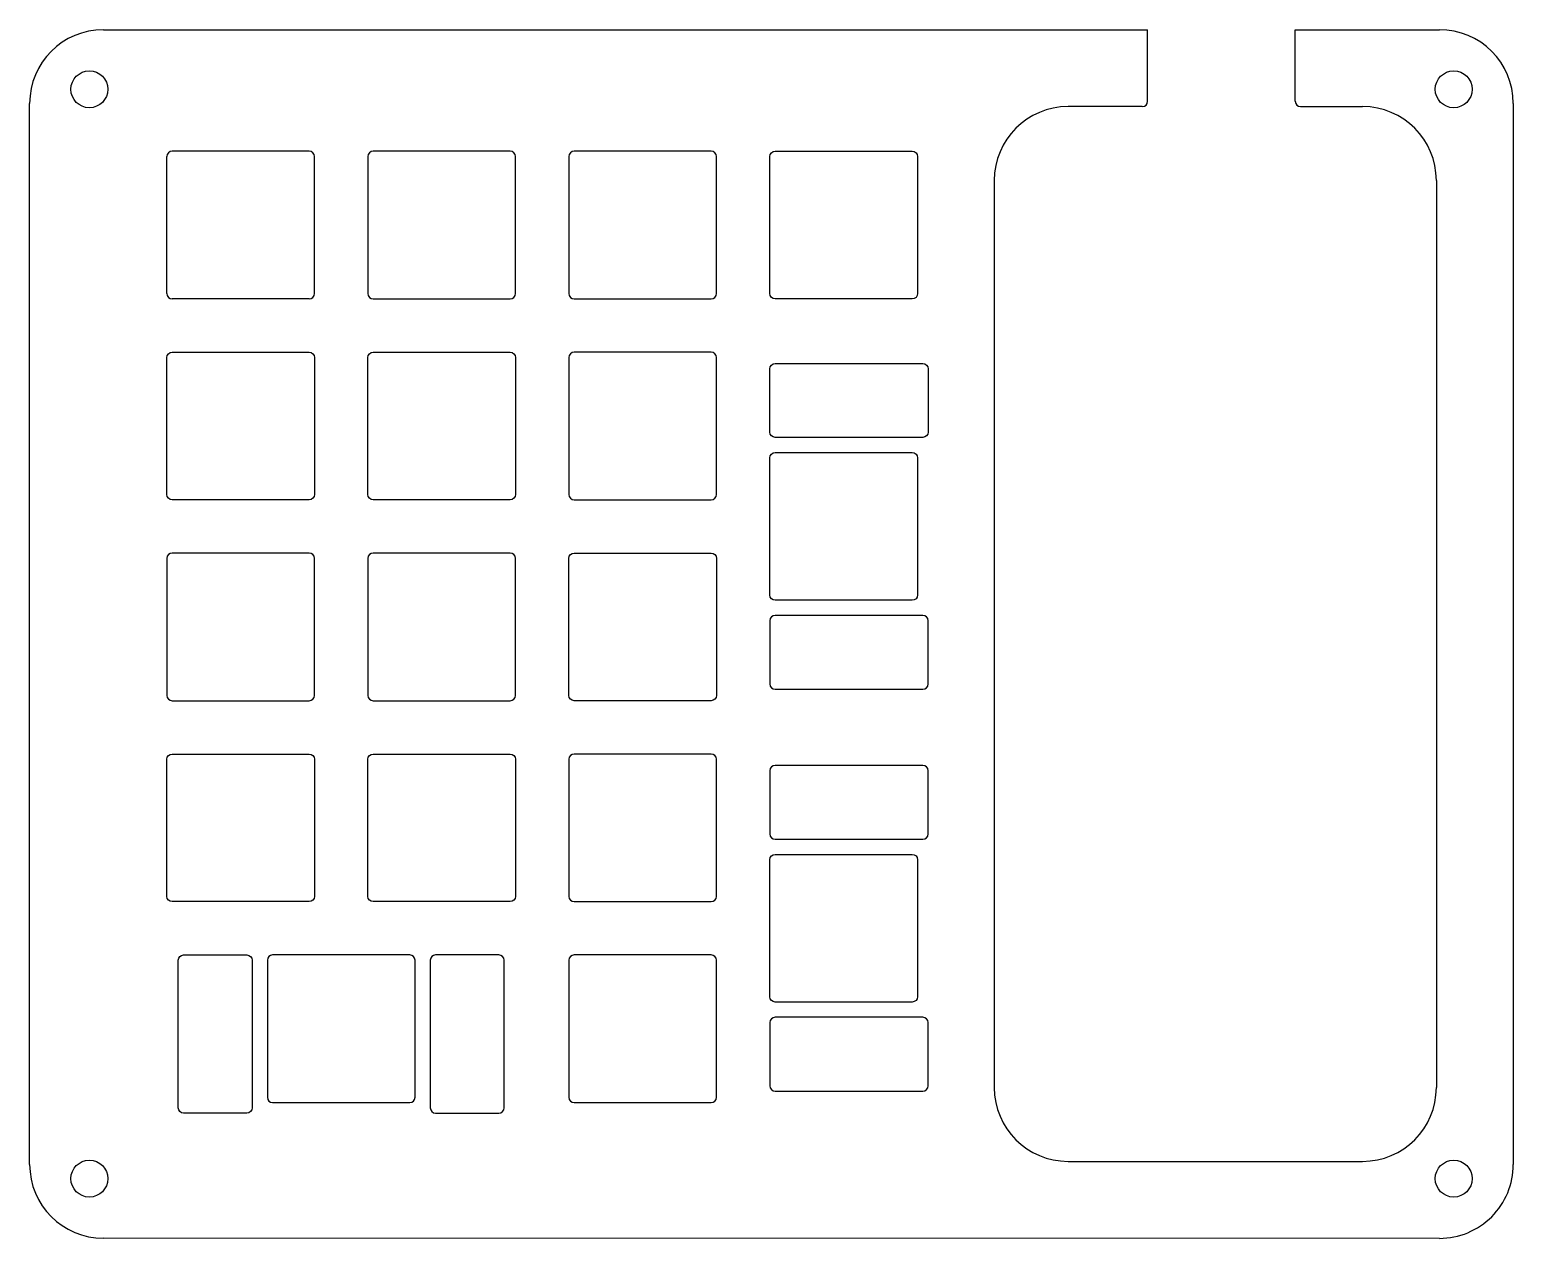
# Model space of a CAD drawing. Header units: millimetres. Extents: x 90 to 230, y -160 to -46.
import ezdxf

# ---------------------------------------------------------------- set-up
doc = ezdxf.new("R2010")
doc.units = ezdxf.units.MM
doc.layers.get('0').update_dxf_attribs({"linetype": 'CONTINUOUS'})

msp = doc.modelspace()

# ---------------------------------------------------------------- linework, layer by layer
for p, q in [((96.54, -45.71, 50), (195.49, -45.71, 50)), ((195.49, -52.5, 50), (195.49, -45.71, 50)), ((209.49, -52.5, 50), (209.49, -45.71, 50)), ((209.49, -45.71, 50), (223.15, -45.71, 50)), ((89.54, -153.29, 50), (89.54, -52.71, 50)), ((194.99, -53, 50), (187.96, -53, 50)), ((209.99, -53, 50), (215.86, -53, 50)), ((230.15, -52.71, 50), (230.15, -153.3, 50)), ((116.04, -57.23, 50), (103.04, -57.23, 50)), ((135.09, -57.23, 50), (122.09, -57.23, 50)), ((154.14, -57.23, 50), (141.14, -57.23, 50)), ((160.19, -57.23, 50), (173.19, -57.23, 50)), ((102.54, -70.73, 50), (102.54, -57.73, 50)), ((116.54, -70.73, 50), (116.54, -57.73, 50)), ((121.59, -57.73, 50), (121.59, -70.73, 50)), ((135.59, -70.73, 50), (135.59, -57.73, 50)), ((140.64, -57.73, 50), (140.64, -70.73, 50)), ((154.64, -70.73, 50), (154.64, -57.73, 50)), ((159.69, -70.73, 50), (159.69, -57.73, 50)), ((173.69, -57.73, 50), (173.69, -70.73, 50)), ((180.96, -60, 50), (180.96, -146, 50)), ((222.86, -60, 50), (222.86, -146, 50)), ((116.04, -71.23, 50), (103.04, -71.23, 50)), ((122.09, -71.23, 50), (135.09, -71.23, 50)), ((141.14, -71.23, 50), (154.14, -71.23, 50)), ((173.19, -71.23, 50), (160.19, -71.23, 50)), ((102.54, -89.78, 50), (102.54, -76.78, 50)), ((103.04, -76.28, 50), (116.04, -76.28, 50)), ((116.54, -76.78, 50), (116.54, -89.78, 50)), ((121.59, -89.78, 50), (121.59, -76.78, 50)), ((122.09, -76.28, 50), (135.09, -76.28, 50)), ((135.59, -76.78, 50), (135.59, -89.78, 50)), ((140.64, -76.78, 50), (140.64, -89.78, 50)), ((154.14, -76.28, 50), (141.14, -76.28, 50)), ((154.64, -89.78, 50), (154.64, -76.78, 50)), ((159.69, -83.86, 50), (159.69, -77.86, 50)), ((160.19, -77.36, 50), (174.19, -77.36, 50)), ((174.69, -77.86, 50), (174.69, -83.86, 50)), ((174.19, -84.36, 50), (160.19, -84.36, 50)), ((159.69, -99.3, 50), (159.69, -86.3, 50)), ((160.19, -85.8, 50), (173.19, -85.8, 50)), ((173.69, -86.3, 50), (173.69, -99.3, 50)), ((116.04, -90.28, 50), (103.04, -90.28, 50)), ((135.09, -90.28, 50), (122.09, -90.28, 50)), ((141.14, -90.28, 50), (154.14, -90.28, 50)), ((116.04, -95.33, 50), (103.04, -95.33, 50)), ((135.09, -95.33, 50), (122.09, -95.33, 50)), ((141.14, -95.33, 50), (154.14, -95.33, 50)), ((102.54, -95.83, 50), (102.54, -108.83, 50)), ((116.54, -108.83, 50), (116.54, -95.83, 50)), ((121.59, -95.83, 50), (121.59, -108.83, 50)), ((135.59, -108.83, 50), (135.59, -95.83, 50)), ((140.64, -108.83, 50), (140.64, -95.83, 50)), ((154.64, -95.83, 50), (154.64, -108.83, 50)), ((173.19, -99.8, 50), (160.19, -99.8, 50)), ((159.69, -101.74, 50), (159.69, -107.74, 50)), ((174.19, -101.24, 50), (160.19, -101.24, 50)), ((174.69, -107.74, 50), (174.69, -101.74, 50)), ((160.19, -108.24, 50), (174.19, -108.24, 50)), ((103.04, -109.33, 50), (116.04, -109.33, 50)), ((122.09, -109.33, 50), (135.09, -109.33, 50)), ((154.14, -109.33, 50), (141.14, -109.33, 50)), ((102.54, -127.88, 50), (102.54, -114.88, 50)), ((103.04, -114.38, 50), (116.04, -114.38, 50)), ((116.54, -114.88, 50), (116.54, -127.88, 50)), ((121.59, -127.88, 50), (121.59, -114.88, 50)), ((122.09, -114.38, 50), (135.09, -114.38, 50)), ((135.59, -114.88, 50), (135.59, -127.88, 50)), ((140.64, -114.88, 50), (140.64, -127.88, 50)), ((154.14, -114.38, 50), (141.14, -114.38, 50)), ((154.64, -127.88, 50), (154.64, -114.88, 50)), ((159.69, -115.96, 50), (159.69, -121.96, 50)), ((174.19, -115.46, 50), (160.19, -115.46, 50)), ((174.69, -121.96, 50), (174.69, -115.96, 50)), ((160.19, -122.46, 50), (174.19, -122.46, 50)), ((159.69, -137.4, 50), (159.69, -124.4, 50)), ((160.19, -123.9, 50), (173.19, -123.9, 50)), ((173.69, -124.4, 50), (173.69, -137.4, 50)), ((116.04, -128.38, 50), (103.04, -128.38, 50)), ((135.09, -128.38, 50), (122.09, -128.38, 50)), ((141.14, -128.38, 50), (154.14, -128.38, 50)), ((104.13, -133.43, 50), (110.13, -133.43, 50)), ((125.57, -133.43, 50), (112.57, -133.43, 50)), ((134.01, -133.43, 50), (128.01, -133.43, 50)), ((154.14, -133.43, 50), (141.14, -133.43, 50)), ((103.63, -147.93, 50), (103.63, -133.93, 50)), ((110.63, -133.93, 50), (110.63, -147.93, 50)), ((112.07, -133.93, 50), (112.07, -146.93, 50)), ((126.07, -146.93, 50), (126.07, -133.93, 50)), ((127.51, -133.93, 50), (127.51, -147.93, 50)), ((134.51, -147.93, 50), (134.51, -133.93, 50)), ((140.64, -133.93, 50), (140.64, -146.93, 50)), ((154.64, -146.93, 50), (154.64, -133.93, 50)), ((173.19, -137.9, 50), (160.19, -137.9, 50)), ((159.69, -139.84, 50), (159.69, -145.84, 50)), ((174.19, -139.34, 50), (160.19, -139.34, 50)), ((174.69, -145.84, 50), (174.69, -139.84, 50)), ((112.57, -147.43, 50), (125.57, -147.43, 50)), ((141.14, -147.43, 50), (154.14, -147.43, 50)), ((160.19, -146.34, 50), (174.19, -146.34, 50)), ((110.13, -148.43, 50), (104.13, -148.43, 50)), ((128.01, -148.43, 50), (134.01, -148.43, 50)), ((187.96, -153, 50), (215.86, -153, 50)), ((223.15, -160.3, 50), (96.54, -160.29, 50))]:
    msp.add_line(p, q)
for centre in [(95.2, -51.36, 50), (224.5, -51.36, 50), (95.2, -154.64, 50), (224.5, -154.64, 50)]:
    msp.add_circle(centre, 1.75)
for centre, radius, start, end in [((96.54, -52.71, 50), 7, 90, 180), ((223.15, -52.71, 50), 7, 0, 90), ((187.96, -60, 50), 7, 90, 180), ((194.99, -52.5, 50), 0.5, -90, 0), ((209.99, -52.5, 50), 0.5, 180, 270), ((215.86, -60, 50), 7, 0, 90), ((103.04, -57.73, 50), 0.5, 90, 180), ((116.04, -57.73, 50), 0.5, 0, 90), ((122.09, -57.73, 50), 0.5, 90, 180), ((135.09, -57.73, 50), 0.5, 0, 90), ((141.14, -57.73, 50), 0.5, 90, 180), ((154.14, -57.73, 50), 0.5, 0, 90), ((103.04, -70.73, 50), 0.5, 180, 270), ((116.04, -70.73, 50), 0.5, -90, 0), ((122.09, -70.73, 50), 0.5, 180, 270), ((135.09, -70.73, 50), 0.5, -90, 0), ((141.14, -70.73, 50), 0.5, 180, 270), ((154.14, -70.73, 50), 0.5, -90, 0), ((141.14, -76.78, 50), 0.5, 90, 180), ((154.14, -76.78, 50), 0.5, 0, 90), ((141.14, -89.78, 50), 0.5, 180, 270), ((154.14, -89.78, 50), 0.5, -90, 0), ((103.04, -95.83, 50), 0.5, 90, 180), ((116.04, -95.83, 50), 0.5, 0, 90), ((122.09, -95.83, 50), 0.5, 90, 180), ((135.09, -95.83, 50), 0.5, 0, 90), ((160.19, -101.74, 50), 0.5, 90, 180), ((174.19, -101.74, 50), 0.5, 0, 90), ((160.19, -107.74, 50), 0.5, 180, 270), ((174.19, -107.74, 50), 0.5, -90, 0), ((103.04, -108.83, 50), 0.5, 180, 270), ((116.04, -108.83, 50), 0.5, -90, 0), ((122.09, -108.83, 50), 0.5, 180, 270), ((135.09, -108.83, 50), 0.5, -90, 0), ((141.14, -114.88, 50), 0.5, 90, 180), ((154.14, -114.88, 50), 0.5, 0, 90), ((160.19, -115.96, 50), 0.5, 90, 180), ((174.19, -115.96, 50), 0.5, 0, 90), ((160.19, -121.96, 50), 0.5, 180, 270), ((174.19, -121.96, 50), 0.5, -90, 0), ((141.14, -127.88, 50), 0.5, 180, 270), ((154.14, -127.88, 50), 0.5, -90, 0), ((112.57, -133.93, 50), 0.5, 90, 180), ((125.57, -133.93, 50), 0.5, 0, 90), ((128.01, -133.93, 50), 0.5, 90, 180), ((134.01, -133.93, 50), 0.5, 0, 90), ((141.14, -133.93, 50), 0.5, 90, 180), ((154.14, -133.93, 50), 0.5, 0, 90), ((160.19, -139.84, 50), 0.5, 90, 180), ((174.19, -139.84, 50), 0.5, 0, 90), ((160.19, -145.84, 50), 0.5, 180, 270), ((174.19, -145.84, 50), 0.5, 270, 360), ((187.96, -146, 50), 7, 180, 270), ((215.86, -146, 50), 7, -90, 0), ((112.57, -146.93, 50), 0.5, 180, 270), ((125.57, -146.93, 50), 0.5, -90, 0), ((141.14, -146.93, 50), 0.5, 180, 270), ((154.14, -146.93, 50), 0.5, -90, 0), ((128.01, -147.93, 50), 0.5, 180, 270), ((134.01, -147.93, 50), 0.5, -90, 0), ((96.54, -153.29, 50), 7, 180, 269.9975), ((223.15, -153.3, 50), 7, -90.0025, 0)]:
    msp.add_arc(centre, radius, start, end)
at = {"extrusion": (0, 0, -1)}
for centre, start, end in [((-160.19, -57.73, -50), 0, 90), ((-173.19, -57.73, -50), 90, 180), ((-160.19, -70.73, -50), -90, 0), ((-173.19, -70.73, -50), 180, 270), ((-103.04, -76.78, -50), 0, 90), ((-116.04, -76.78, -50), 90, 180), ((-122.09, -76.78, -50), 0, 90), ((-135.09, -76.78, -50), 90, 180), ((-160.19, -77.86, -50), 0, 90), ((-174.19, -77.86, -50), 90, 180), ((-160.19, -83.86, -50), -90, 0), ((-174.19, -83.86, -50), 180, 270), ((-160.19, -86.3, -50), 0, 90), ((-173.19, -86.3, -50), 90, 180), ((-103.04, -89.78, -50), -90, 0), ((-116.04, -89.78, -50), 180, 270), ((-122.09, -89.78, -50), -90, 0), ((-135.09, -89.78, -50), 180, 270), ((-141.14, -95.83, -50), 0, 90), ((-154.14, -95.83, -50), 90, 180), ((-160.19, -99.3, -50), -90, 0), ((-173.19, -99.3, -50), 180, 270), ((-141.14, -108.83, -50), -90, 0), ((-154.14, -108.83, -50), 180, 270), ((-103.04, -114.88, -50), 0, 90), ((-116.04, -114.88, -50), 90, 180), ((-122.09, -114.88, -50), 0, 90), ((-135.09, -114.88, -50), 90, 180), ((-160.19, -124.4, -50), 0, 90), ((-173.19, -124.4, -50), 90, 180), ((-103.04, -127.88, -50), -90, 0), ((-116.04, -127.88, -50), 180, 270), ((-122.09, -127.88, -50), 270, 360), ((-135.09, -127.88, -50), 180, 270), ((-104.13, -133.93, -50), 0, 90), ((-110.13, -133.93, -50), 90, 180), ((-160.19, -137.4, -50), -90, 0), ((-173.19, -137.4, -50), 180, 270), ((-104.13, -147.93, -50), -90, 0), ((-110.13, -147.93, -50), 180, 270)]:
    msp.add_arc(centre, 0.5, start, end, dxfattribs=at)

doc.saveas('drawing.dxf')
